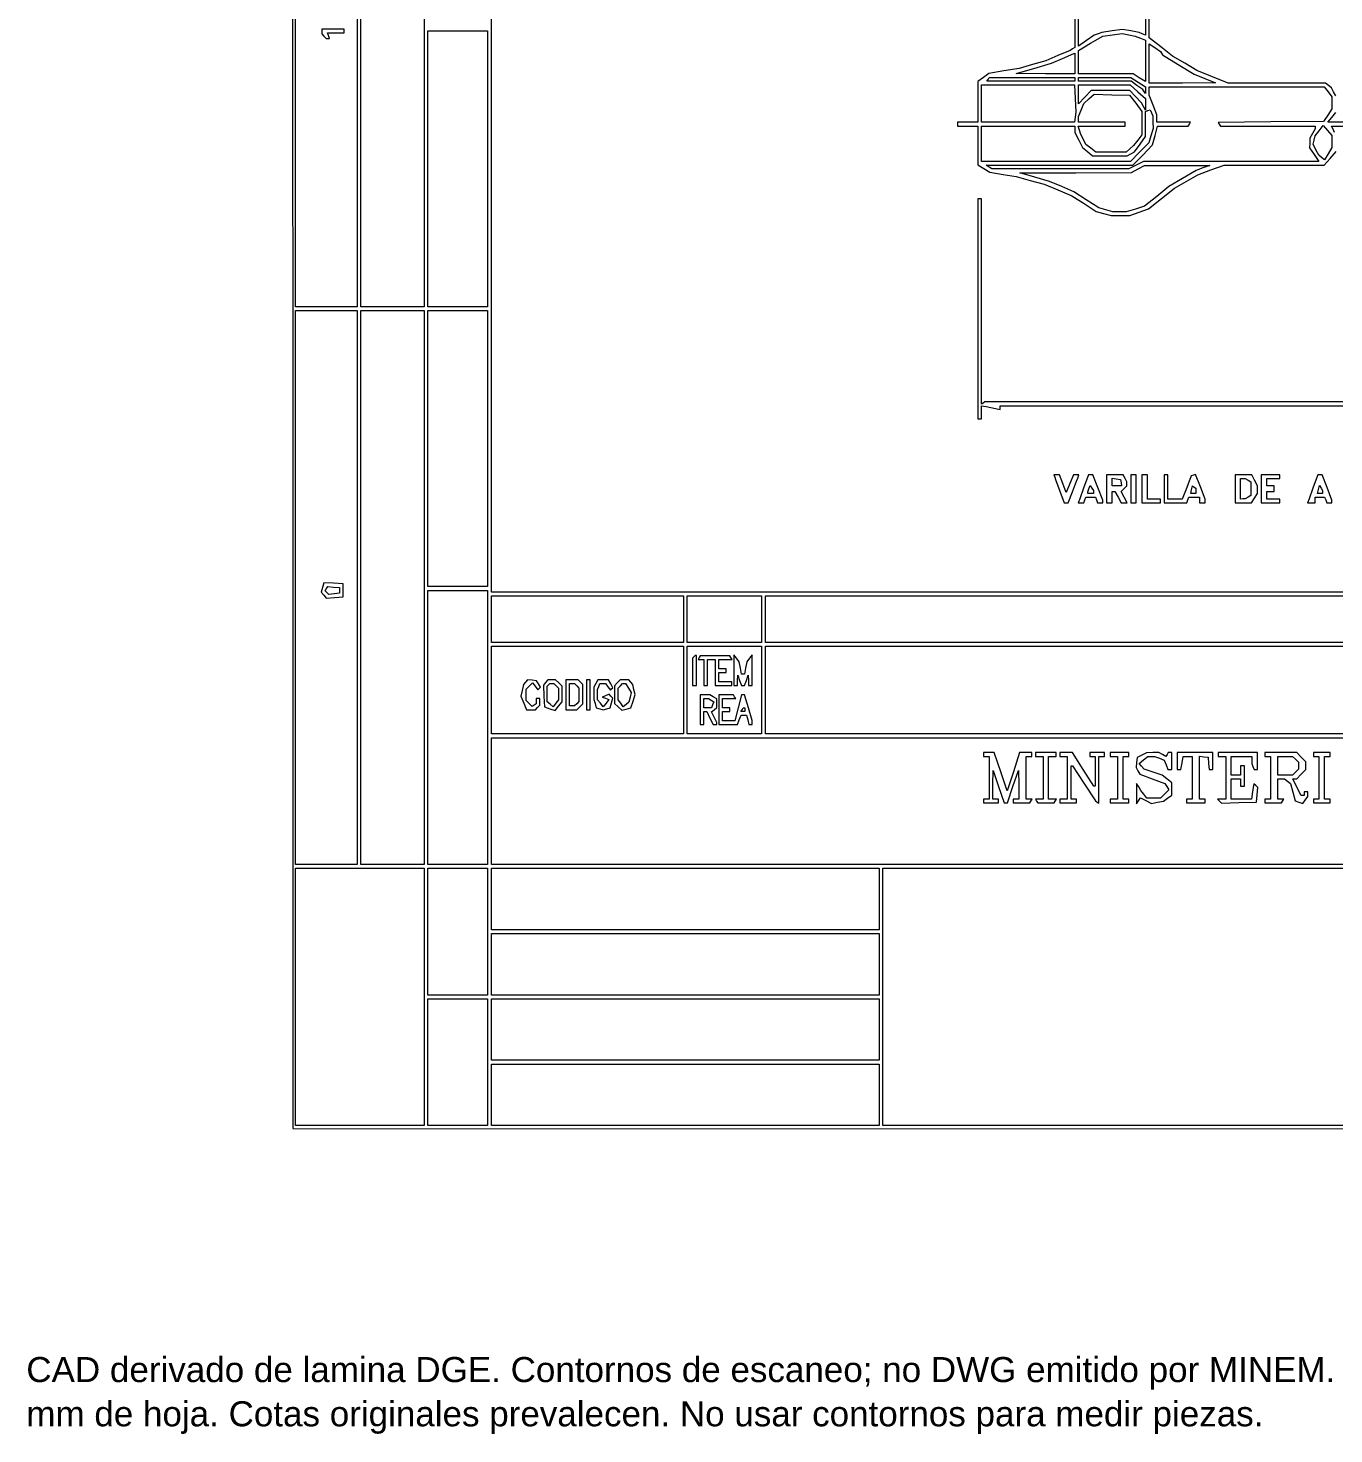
# Paper-space layout 'AN-20-DGE-076' of a CAD drawing. Header units: metres, sheet in millimetres. Extents: x 12 to 194, y 4 to 291.
# Drawn here: x 12.1 to 100.7, y 4.5 to 99.8 of the extents above; entities that cross this region are included whole.
import ezdxf

# ---------------------------------------------------------------- set-up
doc = ezdxf.new("R2010")
doc.units = ezdxf.units.M
doc.layers.add('DGE_CONTORNOS', color=7, linetype='Continuous', lineweight=0)
doc.layers.add('DGE_DATOS', color=7, linetype='Continuous', lineweight=0)
doc.styles.add('DGE_ARIAL', font='arial.ttf')

# ---------------------------------------------------------------- blocks, each defined once
blk = doc.blocks.new('LP_REF_DGE_MT_076')
at = {"layer": 'DGE_CONTORNOS'}
for points in [[(30.082, 270.091), (30.022, 269.933), (30.054, 147.569), (30.086, 25.205), (111.948, 25.174), (193.809, 25.142), (193.809, 147.696), (193.809, 270.249), (111.975, 270.249), (30.141, 270.249)], [(193.556, 165.782), (193.556, 61.567), (118.556, 61.567), (43.556, 61.567), (43.556, 165.782), (43.556, 269.996), (118.556, 269.996), (193.556, 269.996)], [(34.45, 99.699), (34.45, 80.917), (32.363, 80.917), (30.276, 80.917), (30.276, 99.699), (30.276, 118.48), (32.363, 118.48), (34.45, 118.48)], [(39.003, 99.699), (39.003, 80.917), (36.853, 80.917), (34.703, 80.917), (34.703, 99.699), (34.703, 118.48), (36.853, 118.48), (39.003, 118.48)], [(32.047, 99.598), (32.047, 99.433), (32.198, 99.281), (32.35, 99.13), (32.465, 99.13), (32.58, 99.13), (32.507, 99.319), (32.434, 99.509), (32.999, 99.509), (33.564, 99.509), (33.564, 99.636), (33.564, 99.762), (32.805, 99.762), (32.047, 99.762)], [(43.303, 90.276), (43.303, 80.917), (41.279, 80.917), (39.256, 80.917), (39.256, 90.276), (39.256, 99.636), (41.279, 99.636), (43.303, 99.636)], [(87.601, 99.149), (87.949, 99.009), (87.949, 97.605), (87.949, 96.2), (87.523, 96.463), (87.097, 96.727), (85.246, 96.727), (83.396, 96.727), (83.396, 97.522), (83.396, 98.318), (84.222, 98.801), (85.048, 99.285), (85.708, 99.37), (86.368, 99.454), (86.811, 99.371), (87.253, 99.288)], [(89.024, 98.118), (89.094, 98.004), (90.167, 97.356), (91.24, 96.708), (91.966, 96.407), (92.692, 96.105), (90.447, 96.1), (88.202, 96.094), (88.202, 97.431), (88.202, 98.767), (88.577, 98.5), (88.953, 98.233)], [(83.143, 97.422), (83.143, 96.727), (81.151, 96.734), (79.159, 96.742), (80.36, 97.092), (81.562, 97.442), (82.321, 97.775), (83.08, 98.107), (83.111, 98.113), (83.143, 98.118)], [(83.143, 96.347), (83.143, 96.221), (80.163, 96.221), (77.184, 96.221), (77.262, 96.347), (77.34, 96.474), (80.241, 96.474), (83.143, 96.474)], [(87.446, 96.156), (87.949, 95.838), (87.947, 95.618), (87.945, 95.399), (87.852, 95.531), (87.759, 95.664), (87.36, 95.942), (86.961, 96.221), (85.179, 96.221), (83.396, 96.221), (83.396, 96.347), (83.396, 96.474), (85.169, 96.474), (86.942, 96.474)], [(83.164, 95.051), (83.206, 94.134), (83.166, 93.786), (83.126, 93.438), (79.973, 93.438), (76.819, 93.438), (76.819, 94.703), (76.819, 95.968), (79.971, 95.968), (83.123, 95.968)], [(100.334, 95.508), (100.597, 95.175), (100.597, 94.768), (100.597, 94.361), (100.307, 93.931), (100.017, 93.502), (96.443, 93.468), (92.869, 93.434), (92.946, 93.31), (93.023, 93.185), (96.241, 93.185), (99.458, 93.185), (99.454, 93.09), (99.449, 92.996), (99.269, 92.679), (99.088, 92.363), (99.083, 92.033), (99.079, 91.703), (99.391, 91.243), (99.704, 90.782), (93.758, 90.782), (87.812, 90.782), (87.317, 90.529), (86.821, 90.276), (82.168, 90.278), (77.515, 90.28), (77.325, 90.403), (77.135, 90.526), (82.11, 90.527), (87.086, 90.529), (87.756, 91.216), (88.427, 91.903), (88.591, 92.544), (88.756, 93.185), (89.799, 93.185), (90.843, 93.185), (90.921, 93.312), (90.999, 93.438), (89.854, 93.438), (88.708, 93.438), (88.708, 93.69), (88.708, 93.941), (88.455, 94.607), (88.202, 95.272), (88.202, 95.557), (88.202, 95.841), (94.137, 95.841), (100.072, 95.841)], [(87.279, 94.725), (87.696, 94.177), (87.696, 93.382), (87.696, 92.587), (87.412, 92.222), (87.129, 91.857), (86.875, 91.64), (86.621, 91.423), (85.595, 91.419), (84.568, 91.415), (84.232, 91.679), (83.897, 91.943), (83.725, 92.28), (83.554, 92.616), (83.467, 92.901), (83.379, 93.185), (84.968, 93.185), (86.558, 93.185), (86.558, 93.312), (86.558, 93.438), (84.977, 93.438), (83.396, 93.438), (83.396, 93.632), (83.396, 93.826), (83.579, 94.265), (83.762, 94.703), (84.108, 95.024), (84.454, 95.344), (85.658, 95.308), (86.862, 95.272)], [(87.42, 95.515), (87.949, 95.063), (87.945, 94.662), (87.941, 94.26), (87.802, 94.513), (87.663, 94.766), (87.275, 95.177), (86.888, 95.588), (85.568, 95.588), (84.248, 95.588), (83.822, 95.137), (83.396, 94.685), (83.396, 95.326), (83.396, 95.968), (85.144, 95.968), (86.892, 95.968)], [(88.446, 93.453), (88.455, 93.025), (88.307, 92.531), (88.159, 92.038), (87.541, 91.41), (86.923, 90.782), (81.871, 90.782), (76.819, 90.782), (76.819, 91.984), (76.819, 93.185), (79.981, 93.185), (83.143, 93.185), (83.143, 92.962), (83.143, 92.739), (83.409, 92.235), (83.676, 91.731), (84.01, 91.451), (84.344, 91.171), (85.523, 91.166), (86.701, 91.162), (86.949, 91.295), (87.198, 91.428), (87.573, 91.946), (87.949, 92.464), (87.949, 93.32), (87.949, 94.176), (88.107, 94.231), (88.265, 94.285), (88.351, 94.083), (88.437, 93.881)], [(100.596, 92.135), (100.596, 91.731), (100.338, 91.309), (100.081, 90.886), (99.888, 91.046), (99.695, 91.207), (99.503, 91.577), (99.311, 91.948), (99.382, 92.23), (99.453, 92.512), (99.731, 92.866), (100.01, 93.221), (100.303, 92.88), (100.597, 92.539)], [(91.842, 90.339), (91.372, 90.166), (90.451, 89.626), (89.53, 89.086), (88.708, 88.413), (87.886, 87.739), (87.262, 87.553), (86.638, 87.368), (86.187, 87.368), (85.736, 87.369), (85.252, 87.503), (84.769, 87.637), (83.922, 88.185), (83.076, 88.733), (82.256, 89.073), (81.435, 89.414), (80.424, 89.708), (79.412, 90.001), (83.206, 90.018), (87, 90.034), (87.443, 90.276), (87.886, 90.519), (90.099, 90.515), (92.312, 90.512)], [(34.45, 61.883), (34.45, 43.102), (32.363, 43.102), (30.276, 43.102), (30.276, 61.883), (30.276, 80.664), (32.363, 80.664), (34.45, 80.664)], [(39.003, 61.883), (39.003, 43.102), (36.853, 43.102), (34.703, 43.102), (34.703, 61.883), (34.703, 80.664), (36.853, 80.664), (39.003, 80.664)], [(43.303, 71.305), (43.303, 61.946), (41.279, 61.946), (39.256, 61.946), (39.256, 71.305), (39.256, 80.664), (41.279, 80.664), (43.303, 80.664)], [(81.784, 69.377), (81.844, 69.218), (82.131, 68.428), (82.418, 67.638), (82.56, 67.638), (82.701, 67.638), (82.98, 68.365), (83.259, 69.092), (83.341, 69.313), (83.423, 69.535), (83.235, 69.535), (83.048, 69.535), (82.802, 68.934), (82.555, 68.334), (82.326, 68.934), (82.097, 69.535), (81.911, 69.535), (81.725, 69.535)], [(83.767, 68.686), (83.459, 67.838), (83.417, 67.738), (83.375, 67.638), (83.561, 67.638), (83.748, 67.638), (83.821, 67.827), (83.894, 68.017), (84.218, 68.017), (84.542, 68.017), (84.615, 67.827), (84.688, 67.638), (84.864, 67.638), (85.04, 67.638), (85.04, 67.729), (85.04, 67.821), (84.704, 68.678), (84.368, 69.535), (84.221, 69.535), (84.075, 69.535)], [(84.406, 68.365), (84.408, 68.27), (84.218, 68.27), (84.028, 68.27), (84.028, 68.323), (84.028, 68.376), (84.109, 68.586), (84.19, 68.797), (84.297, 68.628), (84.404, 68.46)], [(85.293, 68.586), (85.293, 67.638), (85.483, 67.638), (85.672, 67.638), (85.672, 68.017), (85.672, 68.396), (85.767, 68.396), (85.862, 68.395), (86.078, 68.016), (86.293, 67.638), (86.492, 67.638), (86.691, 67.638), (86.492, 68.021), (86.294, 68.404), (86.489, 68.599), (86.684, 68.794), (86.684, 68.92), (86.684, 69.045), (86.553, 69.29), (86.422, 69.535), (85.858, 69.535), (85.293, 69.535)], [(86.281, 68.997), (86.323, 68.776), (85.998, 68.776), (85.672, 68.776), (85.672, 69.038), (85.672, 69.299), (85.956, 69.259), (86.239, 69.218)], [(86.937, 68.586), (86.937, 67.638), (87.127, 67.638), (87.317, 67.638), (87.317, 68.586), (87.317, 69.535), (87.127, 69.535), (86.937, 69.535)], [(87.696, 68.586), (87.696, 67.638), (88.328, 67.638), (88.961, 67.638), (88.961, 67.764), (88.961, 67.89), (88.518, 67.89), (88.075, 67.89), (88.075, 68.713), (88.075, 69.535), (87.886, 69.535), (87.696, 69.535)], [(89.214, 68.586), (89.214, 67.638), (89.977, 67.638), (90.739, 67.638), (90.812, 67.827), (90.885, 68.017), (91.251, 68.017), (91.617, 68.017), (91.617, 67.827), (91.617, 67.638), (91.806, 67.638), (91.996, 67.638), (91.996, 67.763), (91.996, 67.888), (91.664, 68.717), (91.333, 69.545), (91.191, 69.498), (91.05, 69.451), (90.744, 68.671), (90.439, 67.89), (89.953, 67.89), (89.467, 67.89), (89.467, 68.713), (89.467, 69.535), (89.34, 69.535), (89.214, 69.535)], [(91.364, 68.452), (91.364, 68.27), (91.186, 68.27), (91.008, 68.27), (91.074, 68.521), (91.14, 68.773), (91.252, 68.704), (91.364, 68.634)], [(94.02, 68.586), (94.02, 67.638), (94.574, 67.638), (95.129, 67.638), (95.333, 67.949), (95.537, 68.261), (95.537, 68.525), (95.537, 68.788), (95.345, 69.162), (95.152, 69.535), (94.586, 69.535), (94.02, 69.535)], [(94.899, 69.162), (95.082, 69.046), (95.082, 68.586), (95.082, 68.126), (94.899, 68.01), (94.715, 67.894), (94.557, 67.892), (94.399, 67.89), (94.399, 68.586), (94.399, 69.282), (94.557, 69.28), (94.715, 69.278)], [(95.79, 68.586), (95.79, 67.638), (96.423, 67.638), (97.055, 67.638), (97.055, 67.764), (97.055, 67.89), (96.613, 67.89), (96.17, 67.89), (96.17, 68.143), (96.17, 68.396), (96.423, 68.396), (96.676, 68.396), (96.676, 68.586), (96.676, 68.776), (96.423, 68.776), (96.17, 68.776), (96.17, 69.029), (96.17, 69.282), (96.613, 69.282), (97.055, 69.282), (97.055, 69.408), (97.055, 69.535), (96.423, 69.535), (95.79, 69.535)], [(99.324, 68.686), (99.016, 67.838), (98.973, 67.738), (98.931, 67.638), (99.195, 67.638), (99.458, 67.638), (99.458, 67.827), (99.458, 68.017), (99.778, 68.017), (100.099, 68.017), (100.171, 67.827), (100.244, 67.638), (100.42, 67.638), (100.597, 67.638), (100.597, 67.729), (100.597, 67.821), (100.26, 68.678), (99.924, 69.535), (99.778, 69.535), (99.632, 69.535)], [(99.962, 68.365), (99.964, 68.27), (99.786, 68.27), (99.608, 68.27), (99.677, 68.534), (99.746, 68.797), (99.853, 68.628), (99.96, 68.46)], [(32.1, 61.888), (32.018, 61.563), (32.179, 61.369), (32.341, 61.175), (32.921, 61.213), (33.501, 61.251), (33.501, 61.693), (33.501, 62.136), (32.841, 62.174), (32.181, 62.212)], [(33.248, 61.693), (33.248, 61.504), (32.885, 61.462), (32.522, 61.421), (32.396, 61.546), (32.271, 61.671), (32.36, 61.816), (32.45, 61.96), (32.849, 61.922), (33.248, 61.883)], [(43.303, 52.397), (43.303, 43.102), (41.279, 43.102), (39.256, 43.102), (39.256, 52.397), (39.256, 61.693), (41.279, 61.693), (43.303, 61.693)], [(56.583, 59.733), (56.583, 58.152), (50.069, 58.152), (43.556, 58.152), (43.556, 59.733), (43.556, 61.314), (50.069, 61.314), (56.583, 61.314)], [(61.895, 59.733), (61.895, 58.152), (59.365, 58.152), (56.836, 58.152), (56.836, 59.733), (56.836, 61.314), (59.365, 61.314), (61.895, 61.314)], [(187.359, 59.733), (187.359, 58.152), (124.753, 58.152), (62.148, 58.152), (62.148, 59.733), (62.148, 61.314), (124.753, 61.314), (187.359, 61.314)], [(56.583, 54.927), (56.583, 51.955), (50.069, 51.955), (43.556, 51.955), (43.556, 54.927), (43.556, 57.899), (50.069, 57.899), (56.583, 57.899)], [(61.895, 54.927), (61.895, 51.955), (59.365, 51.955), (56.836, 51.955), (56.836, 54.927), (56.836, 57.899), (59.365, 57.899), (61.895, 57.899)], [(57.3, 57.182), (57.215, 57.098), (57.215, 56.171), (57.215, 55.243), (57.342, 55.243), (57.468, 55.243), (57.468, 56.255), (57.468, 57.267), (57.426, 57.267), (57.384, 57.267)], [(57.652, 57.13), (57.58, 57.014), (57.777, 57.014), (57.974, 57.014), (57.974, 56.128), (57.974, 55.243), (58.101, 55.243), (58.227, 55.243), (58.227, 56.128), (58.227, 57.014), (58.48, 57.014), (58.733, 57.014), (58.733, 56.128), (58.733, 55.243), (59.302, 55.243), (59.871, 55.243), (59.871, 55.37), (59.871, 55.496), (59.429, 55.496), (58.986, 55.496), (58.986, 55.812), (58.986, 56.128), (59.239, 56.128), (59.492, 56.128), (59.492, 56.255), (59.492, 56.381), (59.239, 56.381), (58.986, 56.381), (58.986, 56.698), (58.986, 57.014), (59.436, 57.014), (59.886, 57.014), (59.814, 57.13), (59.742, 57.247), (58.733, 57.247), (57.724, 57.247)], [(60.002, 56.286), (59.998, 55.243), (60.124, 55.243), (60.251, 55.243), (60.261, 55.591), (60.271, 55.939), (60.398, 55.591), (60.525, 55.243), (60.63, 55.243), (60.736, 55.243), (60.863, 55.591), (60.99, 55.939), (61, 55.591), (61.01, 55.243), (61.136, 55.243), (61.262, 55.243), (61.258, 56.286), (61.254, 57.33), (61.07, 57.087), (60.886, 56.843), (60.807, 56.423), (60.728, 56.002), (60.63, 56.002), (60.532, 56.002), (60.453, 56.423), (60.374, 56.843), (60.19, 57.087), (60.006, 57.33)], [(187.359, 54.927), (187.359, 51.955), (124.753, 51.955), (62.148, 51.955), (62.148, 54.927), (62.148, 57.899), (124.753, 57.899), (187.359, 57.899)], [(45.868, 55.471), (45.735, 55.306), (45.65, 54.908), (45.565, 54.51), (45.756, 54.055), (45.946, 53.599), (46.243, 53.599), (46.541, 53.599), (46.692, 53.751), (46.844, 53.902), (46.844, 54.13), (46.844, 54.358), (46.718, 54.358), (46.591, 54.358), (46.591, 54.175), (46.591, 53.993), (46.453, 53.908), (46.314, 53.822), (46.115, 54.021), (45.917, 54.219), (45.917, 54.611), (45.917, 55.002), (46.135, 55.217), (46.354, 55.433), (46.534, 55.189), (46.715, 54.945), (46.807, 55.037), (46.899, 55.129), (46.764, 55.344), (46.629, 55.559), (46.315, 55.597), (46, 55.635)], [(47.233, 55.443), (47.084, 55.264), (47.122, 54.529), (47.16, 53.794), (47.521, 53.667), (47.883, 53.541), (48.122, 53.837), (48.362, 54.133), (48.362, 54.668), (48.362, 55.204), (48.131, 55.413), (47.899, 55.622), (47.64, 55.622), (47.381, 55.622)], [(47.957, 55.218), (48.109, 55.066), (48.109, 54.673), (48.109, 54.28), (47.933, 54.039), (47.757, 53.798), (47.554, 53.967), (47.35, 54.136), (47.35, 54.668), (47.35, 55.201), (47.434, 55.285), (47.519, 55.37), (47.662, 55.37), (47.805, 55.37)], [(48.615, 54.611), (48.615, 53.599), (48.985, 53.599), (49.356, 53.599), (49.554, 53.798), (49.753, 53.996), (49.753, 54.658), (49.753, 55.319), (49.601, 55.471), (49.45, 55.622), (49.032, 55.622), (48.615, 55.622)], [(49.348, 55.218), (49.5, 55.066), (49.5, 54.611), (49.5, 54.155), (49.348, 54.004), (49.197, 53.852), (49.032, 53.852), (48.868, 53.852), (48.868, 54.611), (48.868, 55.37), (49.032, 55.37), (49.197, 55.37)], [(50.006, 54.611), (50.006, 53.599), (50.133, 53.599), (50.259, 53.599), (50.259, 54.611), (50.259, 55.622), (50.133, 55.622), (50.006, 55.622)], [(50.643, 55.378), (50.512, 55.133), (50.514, 54.714), (50.515, 54.294), (50.591, 54.014), (50.666, 53.734), (50.905, 53.658), (51.144, 53.582), (51.385, 53.658), (51.625, 53.734), (51.708, 54.064), (51.791, 54.394), (51.666, 54.519), (51.541, 54.644), (51.311, 54.551), (51.081, 54.457), (51.306, 54.373), (51.531, 54.289), (51.337, 54.039), (51.144, 53.789), (50.955, 54.034), (50.765, 54.28), (50.765, 54.625), (50.765, 54.969), (50.842, 55.169), (50.919, 55.37), (51.112, 55.37), (51.306, 55.37), (51.468, 55.148), (51.63, 54.927), (51.713, 55.011), (51.797, 55.095), (51.656, 55.359), (51.515, 55.622), (51.144, 55.622), (50.774, 55.622)], [(52.102, 55.424), (51.903, 55.225), (51.903, 54.621), (51.903, 54.018), (52.151, 53.793), (52.399, 53.569), (52.71, 53.647), (53.022, 53.725), (53.17, 54.175), (53.319, 54.624), (53.233, 54.964), (53.148, 55.305), (53.016, 55.464), (52.884, 55.622), (52.592, 55.622), (52.301, 55.622)], [(52.855, 55.067), (53.053, 54.764), (52.972, 54.44), (52.89, 54.115), (52.699, 53.957), (52.508, 53.798), (52.332, 54.039), (52.156, 54.28), (52.156, 54.673), (52.156, 55.066), (52.308, 55.218), (52.46, 55.37), (52.558, 55.37), (52.656, 55.37)], [(57.721, 53.599), (57.721, 52.587), (57.848, 52.587), (57.974, 52.587), (57.974, 53.03), (57.974, 53.472), (58.077, 53.472), (58.18, 53.472), (58.391, 53.03), (58.602, 52.587), (58.731, 52.587), (58.859, 52.587), (58.859, 52.657), (58.859, 52.726), (58.673, 53.087), (58.487, 53.447), (58.673, 53.602), (58.859, 53.756), (58.859, 54.053), (58.859, 54.349), (58.615, 54.48), (58.37, 54.611), (58.046, 54.611), (57.721, 54.611)], [(58.467, 54.242), (58.643, 54.13), (58.566, 53.928), (58.488, 53.725), (58.231, 53.725), (57.974, 53.725), (57.974, 54.042), (57.974, 54.358), (58.132, 54.356), (58.29, 54.354)], [(58.986, 53.599), (58.986, 52.587), (59.621, 52.587), (60.257, 52.587), (60.377, 52.903), (60.497, 53.219), (60.688, 53.219), (60.878, 53.219), (60.958, 52.903), (61.037, 52.587), (61.15, 52.587), (61.262, 52.587), (61.262, 52.726), (61.262, 52.864), (60.997, 53.737), (60.732, 54.611), (60.633, 54.611), (60.535, 54.611), (60.305, 53.725), (60.075, 52.84), (59.657, 52.84), (59.239, 52.84), (59.239, 53.156), (59.239, 53.472), (59.492, 53.472), (59.745, 53.472), (59.745, 53.599), (59.745, 53.725), (59.492, 53.725), (59.239, 53.725), (59.239, 54.042), (59.239, 54.358), (59.689, 54.358), (60.139, 54.358), (60.061, 54.484), (59.983, 54.611), (59.484, 54.611), (58.986, 54.611)], [(60.757, 53.599), (60.757, 53.472), (60.623, 53.472), (60.489, 53.472), (60.567, 53.599), (60.645, 53.725), (60.701, 53.725), (60.757, 53.725)], [(193.556, 47.402), (193.556, 43.102), (118.556, 43.102), (43.556, 43.102), (43.556, 47.402), (43.556, 51.702), (118.556, 51.702), (193.556, 51.702)], [(76.946, 50.563), (76.946, 50.437), (77.135, 50.437), (77.325, 50.437), (77.325, 48.983), (77.325, 47.528), (77.135, 47.528), (76.946, 47.528), (76.946, 47.402), (76.946, 47.275), (77.451, 47.275), (77.957, 47.275), (77.957, 47.402), (77.957, 47.528), (77.768, 47.528), (77.578, 47.528), (77.588, 48.508), (77.598, 49.488), (77.978, 48.382), (78.358, 47.275), (78.463, 47.275), (78.569, 47.275), (78.949, 48.382), (79.329, 49.488), (79.339, 48.508), (79.349, 47.528), (79.159, 47.528), (78.969, 47.528), (78.969, 47.402), (78.969, 47.275), (79.531, 47.275), (80.092, 47.275), (80.171, 47.402), (80.249, 47.528), (80.052, 47.528), (79.854, 47.528), (79.854, 48.983), (79.854, 50.437), (80.044, 50.437), (80.234, 50.437), (80.234, 50.563), (80.234, 50.69), (79.818, 50.69), (79.402, 50.69), (78.976, 49.394), (78.55, 48.097), (78.117, 49.394), (77.683, 50.69), (77.314, 50.69), (76.946, 50.69)], [(80.487, 50.563), (80.487, 50.437), (80.74, 50.437), (80.993, 50.437), (80.993, 48.983), (80.993, 47.528), (80.732, 47.528), (80.472, 47.528), (80.55, 47.402), (80.628, 47.275), (81.182, 47.275), (81.737, 47.275), (81.815, 47.402), (81.893, 47.528), (81.633, 47.528), (81.372, 47.528), (81.372, 48.983), (81.372, 50.437), (81.625, 50.437), (81.878, 50.437), (81.878, 50.563), (81.878, 50.69), (81.182, 50.69), (80.487, 50.69)], [(82.131, 50.563), (82.131, 50.437), (82.384, 50.437), (82.637, 50.437), (82.637, 48.983), (82.637, 47.528), (82.384, 47.528), (82.131, 47.528), (82.131, 47.402), (82.131, 47.275), (82.7, 47.275), (83.269, 47.275), (83.269, 47.402), (83.269, 47.528), (83.08, 47.528), (82.89, 47.528), (82.89, 48.666), (82.89, 49.805), (82.94, 49.805), (82.99, 49.805), (83.765, 48.609), (84.54, 47.413), (84.663, 47.337), (84.787, 47.26), (84.787, 48.849), (84.787, 50.437), (84.977, 50.437), (85.166, 50.437), (85.166, 50.563), (85.166, 50.69), (84.661, 50.69), (84.155, 50.69), (84.155, 50.563), (84.155, 50.437), (84.344, 50.437), (84.534, 50.437), (84.534, 49.425), (84.534, 48.413), (84.48, 48.413), (84.427, 48.413), (83.705, 49.552), (82.983, 50.69), (82.557, 50.69), (82.131, 50.69)], [(85.546, 50.563), (85.546, 50.437), (85.799, 50.437), (86.052, 50.437), (86.052, 48.983), (86.052, 47.528), (85.799, 47.528), (85.546, 47.528), (85.546, 47.402), (85.546, 47.275), (86.178, 47.275), (86.811, 47.275), (86.811, 47.402), (86.811, 47.528), (86.621, 47.528), (86.431, 47.528), (86.431, 48.983), (86.431, 50.437), (86.621, 50.437), (86.811, 50.437), (86.811, 50.563), (86.811, 50.69), (86.178, 50.69), (85.546, 50.69)], [(87.696, 50.527), (87.38, 50.368), (87.34, 50.026), (87.3, 49.685), (87.424, 49.46), (87.548, 49.236), (88.399, 48.919), (89.251, 48.603), (89.389, 48.384), (89.526, 48.164), (89.246, 47.884), (88.966, 47.604), (88.505, 47.604), (88.043, 47.604), (87.838, 47.867), (87.633, 48.13), (87.482, 48.367), (87.331, 48.603), (87.331, 47.908), (87.331, 47.212), (87.469, 47.414), (87.607, 47.616), (87.975, 47.433), (88.342, 47.25), (88.751, 47.326), (89.159, 47.403), (89.439, 47.599), (89.72, 47.795), (89.72, 48.222), (89.72, 48.648), (89.396, 48.902), (89.073, 49.157), (88.457, 49.361), (87.842, 49.566), (87.678, 49.763), (87.514, 49.96), (87.809, 50.199), (88.103, 50.437), (88.334, 50.437), (88.565, 50.437), (88.892, 50.313), (89.218, 50.189), (89.339, 49.87), (89.46, 49.552), (89.59, 49.552), (89.72, 49.552), (89.72, 50.121), (89.72, 50.69), (89.601, 50.69), (89.482, 50.69), (89.403, 50.563), (89.325, 50.436), (89.088, 50.563), (88.851, 50.69), (88.432, 50.688), (88.012, 50.686)], [(90.099, 50.121), (90.099, 49.552), (90.22, 49.552), (90.341, 49.552), (90.424, 49.994), (90.507, 50.437), (90.809, 50.437), (91.111, 50.437), (91.111, 48.983), (91.111, 47.528), (90.921, 47.528), (90.731, 47.528), (90.731, 47.402), (90.731, 47.275), (91.364, 47.275), (91.996, 47.275), (91.996, 47.402), (91.996, 47.528), (91.806, 47.528), (91.617, 47.528), (91.617, 48.991), (91.617, 50.455), (91.901, 50.414), (92.186, 50.374), (92.226, 49.963), (92.265, 49.552), (92.384, 49.552), (92.502, 49.552), (92.502, 50.121), (92.502, 50.69), (91.301, 50.69), (90.099, 50.69)], [(92.881, 50.563), (92.881, 50.437), (93.134, 50.437), (93.387, 50.437), (93.387, 48.983), (93.387, 47.528), (93.109, 47.528), (92.831, 47.528), (92.962, 47.397), (93.094, 47.265), (94.284, 47.302), (95.474, 47.338), (95.515, 47.829), (95.555, 48.32), (95.424, 48.451), (95.294, 48.581), (95.21, 48.055), (95.126, 47.528), (94.446, 47.528), (93.767, 47.528), (93.767, 48.224), (93.767, 48.919), (94.083, 48.919), (94.399, 48.919), (94.399, 48.666), (94.399, 48.413), (94.526, 48.413), (94.652, 48.413), (94.652, 49.109), (94.652, 49.805), (94.526, 49.805), (94.399, 49.805), (94.399, 49.488), (94.399, 49.172), (94.083, 49.172), (93.767, 49.172), (93.767, 49.805), (93.767, 50.437), (94.462, 50.437), (95.158, 50.437), (95.158, 50.194), (95.158, 49.952), (95.235, 49.752), (95.312, 49.552), (95.425, 49.552), (95.537, 49.552), (95.537, 50.121), (95.537, 50.69), (94.209, 50.69), (92.881, 50.69)], [(96.043, 50.563), (96.043, 50.437), (96.233, 50.437), (96.423, 50.437), (96.423, 48.983), (96.423, 47.528), (96.233, 47.528), (96.043, 47.528), (96.043, 47.402), (96.043, 47.275), (96.605, 47.275), (97.167, 47.275), (97.245, 47.402), (97.323, 47.528), (97.126, 47.528), (96.929, 47.528), (96.929, 48.224), (96.929, 48.919), (97.158, 48.919), (97.386, 48.919), (97.582, 48.761), (97.779, 48.603), (97.938, 48.006), (98.098, 47.409), (98.357, 47.327), (98.617, 47.244), (98.785, 47.474), (98.952, 47.703), (98.952, 47.868), (98.952, 48.034), (98.826, 48.034), (98.699, 48.034), (98.699, 47.908), (98.699, 47.781), (98.598, 47.781), (98.497, 47.781), (98.22, 48.35), (97.944, 48.919), (98.074, 48.919), (98.205, 48.919), (98.515, 49.23), (98.826, 49.54), (98.826, 49.805), (98.826, 50.069), (98.515, 50.38), (98.205, 50.69), (97.124, 50.69), (96.043, 50.69)], [(99.332, 50.563), (99.332, 50.437), (99.521, 50.437), (99.711, 50.437), (99.711, 48.983), (99.711, 47.528), (99.521, 47.528), (99.332, 47.528), (99.332, 47.402), (99.332, 47.275), (99.901, 47.275), (100.47, 47.275), (100.47, 47.402), (100.47, 47.528), (100.28, 47.528), (100.091, 47.528), (100.091, 48.983), (100.091, 50.437), (100.28, 50.437), (100.47, 50.437), (100.47, 50.563), (100.47, 50.69), (99.901, 50.69), (99.332, 50.69)], [(98.121, 50.238), (98.32, 50.04), (98.32, 49.805), (98.32, 49.57), (98.121, 49.371), (97.922, 49.172), (97.426, 49.172), (96.929, 49.172), (96.929, 49.805), (96.929, 50.437), (97.426, 50.437), (97.922, 50.437)], [(39.003, 34.122), (39.003, 25.395), (34.639, 25.395), (30.276, 25.395), (30.276, 34.122), (30.276, 42.849), (34.639, 42.849), (39.003, 42.849)], [(43.303, 38.548), (43.303, 34.248), (41.279, 34.248), (39.256, 34.248), (39.256, 38.548), (39.256, 42.849), (41.279, 42.849), (43.303, 42.849)], [(69.863, 40.762), (69.863, 38.675), (56.709, 38.675), (43.556, 38.675), (43.556, 40.762), (43.556, 42.849), (56.709, 42.849), (69.863, 42.849)], [(171.423, 34.122), (171.423, 25.395), (120.769, 25.395), (70.116, 25.395), (70.116, 34.122), (70.116, 42.849), (120.769, 42.849), (171.423, 42.849)], [(69.863, 36.335), (69.863, 34.248), (56.709, 34.248), (43.556, 34.248), (43.556, 36.335), (43.556, 38.422), (56.709, 38.422), (69.863, 38.422)], [(43.303, 29.695), (43.303, 25.395), (41.279, 25.395), (39.256, 25.395), (39.256, 29.695), (39.256, 33.995), (41.279, 33.995), (43.303, 33.995)], [(69.863, 31.909), (69.863, 29.822), (56.709, 29.822), (43.556, 29.822), (43.556, 31.909), (43.556, 33.995), (56.709, 33.995), (69.863, 33.995)], [(69.863, 27.482), (69.863, 25.395), (56.709, 25.395), (43.556, 25.395), (43.556, 27.482), (43.556, 29.569), (56.709, 29.569), (69.863, 29.569)]]:
    blk.add_lwpolyline(points, close=True, dxfattribs=at)
for points in [[(83.143, 100.89), (83.143, 98.512), (82.985, 98.411), (82.827, 98.309), (82.005, 97.959), (81.182, 97.608), (80.272, 97.352), (79.362, 97.097), (78.338, 96.917), (77.315, 96.737), (76.94, 96.47), (76.566, 96.203), (76.566, 94.821), (76.566, 93.438), (75.87, 93.438), (75.175, 93.438), (75.175, 93.312), (75.175, 93.185), (75.87, 93.185), (76.566, 93.185), (76.566, 91.868), (76.566, 90.55), (76.977, 90.301), (77.388, 90.053), (78.274, 89.906), (79.159, 89.759), (80.107, 89.499), (81.056, 89.239), (82.005, 88.849), (82.953, 88.458), (83.775, 87.927), (84.597, 87.397), (85.103, 87.256), (85.609, 87.116), (86.242, 87.119), (86.874, 87.123), (87.508, 87.342), (88.142, 87.561), (89.026, 88.263), (89.909, 88.965), (90.698, 89.424), (91.486, 89.884), (92.381, 90.207), (93.276, 90.529), (96.67, 90.529), (100.064, 90.529), (100.468, 90.989), (100.871, 91.448)], [(100.77, 92.743), (100.669, 92.964), (100.569, 93.185), (102.109, 93.185)], [(102.125, 93.438), (100.325, 93.438), (100.587, 93.772), (100.849, 94.105)], [(100.849, 95.226), (100.702, 95.502), (100.555, 95.778), (100.355, 95.932), (100.154, 96.086), (96.858, 96.09), (93.563, 96.094), (92.495, 96.526), (91.427, 96.957), (90.601, 97.443), (89.775, 97.928), (88.988, 98.548), (88.202, 99.167), (88.202, 101.189)], [(87.949, 101.906), (87.949, 99.356), (87.728, 99.441), (87.506, 99.527), (86.948, 99.632), (86.39, 99.737), (85.683, 99.634), (84.977, 99.532), (84.724, 99.436), (84.471, 99.34), (83.933, 98.976), (83.396, 98.612), (83.396, 101.527)], [(116.027, 74.469), (77.05, 74.469), (76.935, 74.397), (76.819, 74.326), (76.819, 81.289), (76.819, 88.253), (76.693, 88.253), (76.566, 88.253), (76.566, 80.791), (76.566, 73.329), (76.693, 73.329), (76.819, 73.329), (76.819, 73.774), (76.819, 74.219), (77.135, 74.153), (77.451, 74.088), (77.768, 74.022), (78.084, 73.956), (78.084, 74.085), (78.084, 74.214), (116.027, 74.214)]]:
    blk.add_lwpolyline(points, dxfattribs=at)
at = {"layer": 'DGE_DATOS', "style": 'DGE_ARIAL'}
for s, p in [('CAD derivado de lamina DGE. Contornos de escaneo; no DWG emitido por MINEM.', (12, 8)), ('mm de hoja. Cotas originales prevalecen. No usar contornos para medir piezas.', (12, 5))]:
    blk.add_text(s, height=1.7, dxfattribs=at).set_placement(p)

psp = doc.layouts.new('AN-20-DGE-076')

# ---------------------------------------------------------------- block references
at = {"layer": 'DGE_DATOS'}
psp.add_blockref('LP_REF_DGE_MT_076', (0, 0), dxfattribs=at)

doc.saveas('drawing.dxf')
